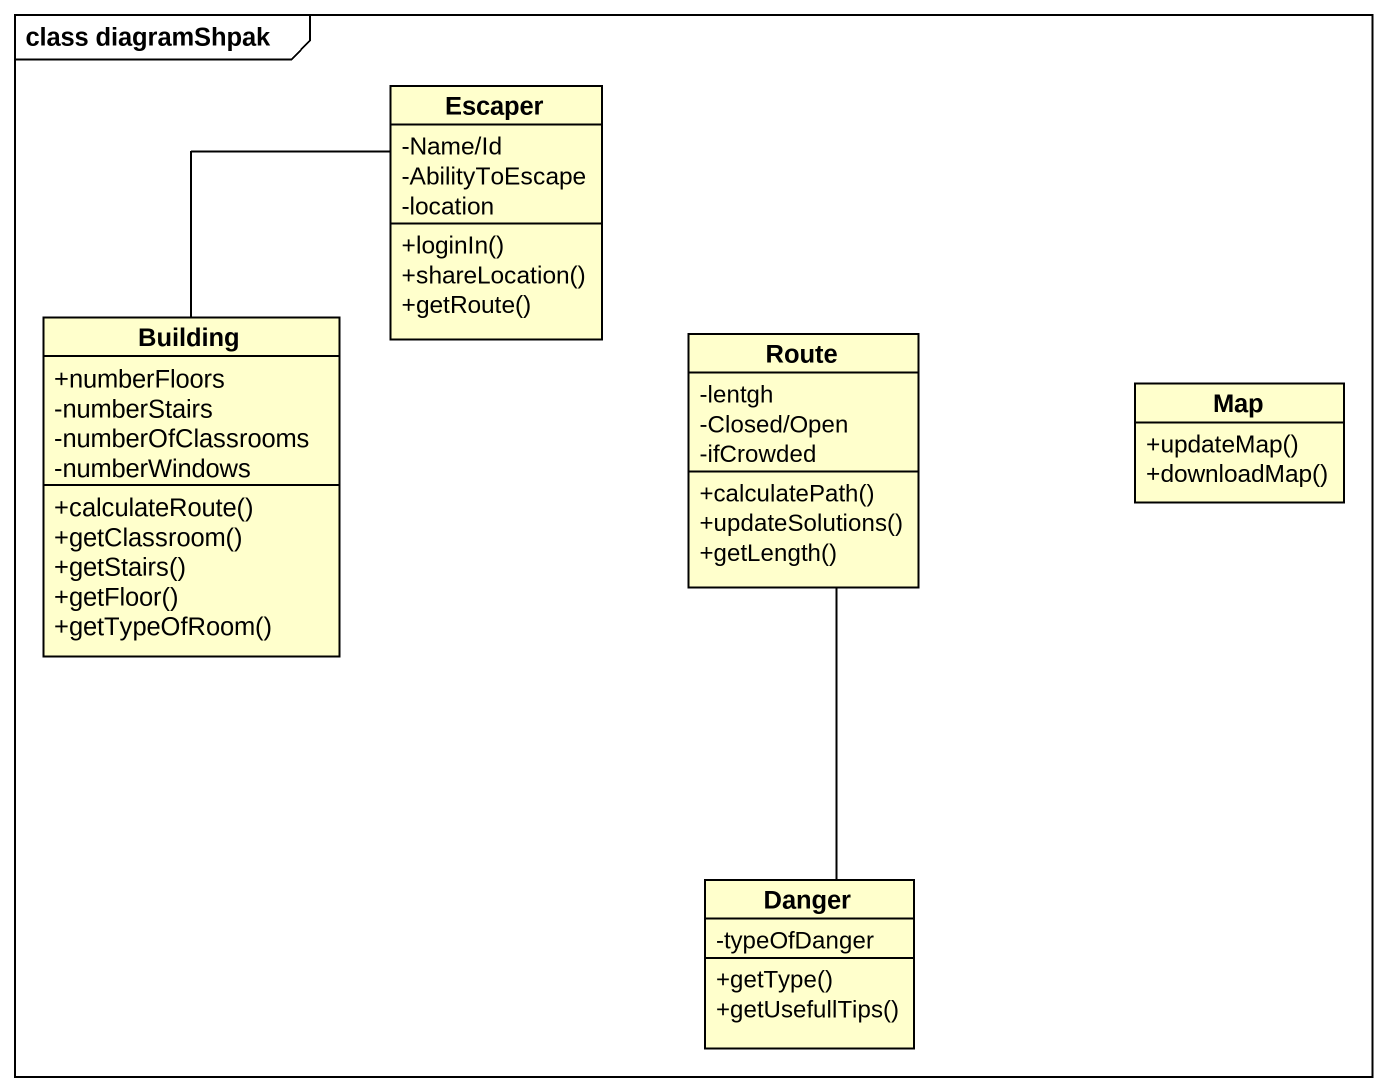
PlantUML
@startuml
mainframe class diagramShpak
hide circle
hide empty members
skinparam classAttributeIconSize 0
class Escaper {
  -Name/Id
  -AbilityToEscape
  -location
  +loginIn()
  +shareLocation()
  +getRoute()
}
class Building {
  +numberFloors
  -numberStairs
  -numberOfClassrooms
  -numberWindows
  +calculateRoute()
  +getClassroom()
  +getStairs()
  +getFloor()
  +getTypeOfRoom()
}
class Route {
  -lentgh
  -Closed/Open
  -ifCrowded
  +calculatePath()
  +updateSolutions()
  +getLength()
}
class "Map" as Map_ {
  +updateMap()
  +downloadMap()
}
class Danger {
  -typeOfDanger
  +getType()
  +getUsefullTips()
}
Building -up- Escaper
Danger -up- Route
@enduml
